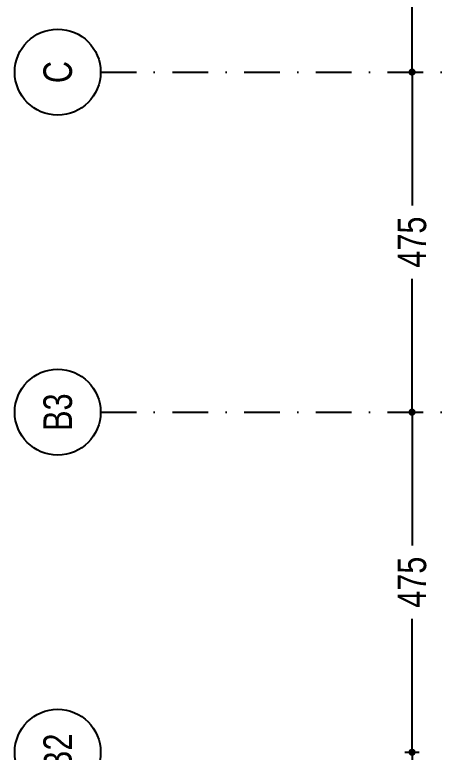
# Model space of a CAD drawing. Header units: centimetres. Extents: x 26569 to 160723, y -3143 to 14565.
# Drawn here: x 45417 to 45712, y 1838 to 2353 of the extents above; entities that cross this region are included whole.
import ezdxf
from ezdxf.enums import TextEntityAlignment as Align

# ---------------------------------------------------------------- set-up
doc = ezdxf.new("R2010")
doc.units = ezdxf.units.CM
doc.header["$LTSCALE"] = 100
doc.linetypes.add('DASHDOT2', pattern=[0.5, 0.25, -0.125, 0, -0.125])
doc.layers.add('A-ANNO-DIMS', color=187, linetype='Continuous')
doc.layers.add('A-ANNO-GRID', color=155, linetype='DASHDOT2')
doc.styles.add('Fields_100', font='act_simplex.shx', dxfattribs={"width": 0.8, "height": 20})
doc.dimstyles.new('FIELDS_100', dxfattribs={"dimscale": 0, "dimtxt": 20, "dimasz": 5, "dimexe": 5, "dimexo": 5, "dimgap": 5, "dimtad": 0, "dimdec": 0, "dimzin": 0, "dimdsep": 46, "dimtxsty": 'Fields_100', "dimblk": 'DOT', "dimcen": 0.09, "dimclrt": 50, "dimadec": 0, "dimazin": 0, "dimtfac": 1, "dimtdec": 0, "dimtix": 1, "dimtofl": 0, "dimtmove": 1, "dimatfit": 3, "dimfxl": 5, "dimfxlon": 1, "dimtolj": 1, "dimtzin": 0, "dimarcsym": 0})

# ---------------------------------------------------------------- blocks, each defined once
blk = doc.blocks.new('_Dot')
at = {"color": 0, "linetype": 'ByBlock', "lineweight": -2}
blk.add_line((-0.5, 0), (-1, 0), dxfattribs=at)
at = {"color": 0, "linetype": 'ByBlock', "const_width": 0.5}
blk.add_lwpolyline([(-0.25, 0, 1), (0.25, 0, 1)], format="xyb", close=True, dxfattribs=at)
blk = doc.blocks.new('*D682')
at = {"layer": 'A-ANNO-DIMS', "color": 0, "lineweight": -2, "transparency": 16777216}
for p, q in [((45689.07, 1837.91), (45699.07, 1837.91)), ((45694.07, 1832.91), (45694.07, 1744.73)), ((45694.07, 1605.41), (45694.07, 1693.59)), ((45689.07, 1600.41), (45699.07, 1600.41))]:
    blk.add_line(p, q, dxfattribs=at)
at = {"layer": 'DEFPOINTS', "color": 0, "transparency": 16777216}
for p in [(45594.07, 1837.91), (45694.07, 1837.91), (45594.07, 1600.41)]:
    blk.add_point(p, dxfattribs=at)
at = {"layer": 'A-ANNO-DIMS', "color": 0, "lineweight": -2, "transparency": 16777216, "xscale": 5, "yscale": 5, "zscale": 5}
for p, rotation in [((45694.07, 1837.91), 90), ((45694.07, 1600.41), 270)]:
    blk.add_blockref('_Dot', p, dxfattribs=dict(at, rotation=rotation))
at = {"layer": 'A-ANNO-DIMS', "color": 50, "transparency": 16777216, "insert": (45694.07, 1719.16), "char_height": 20, "attachment_point": 5, "rotation": 90, "style": 'Fields_100'}
blk.add_mtext('\\A1;475', dxfattribs=at)
blk = doc.blocks.new('*D683')
at = {"layer": 'A-ANNO-DIMS', "color": 0, "lineweight": -2, "transparency": 16777216}
for p, q in [((45689.07, 2075.41), (45699.07, 2075.41)), ((45694.07, 2070.41), (45694.07, 1982.23)), ((45694.07, 1842.91), (45694.07, 1931.09)), ((45689.07, 1837.91), (45699.07, 1837.91))]:
    blk.add_line(p, q, dxfattribs=at)
at = {"layer": 'DEFPOINTS', "color": 0, "transparency": 16777216}
for p in [(45594.07, 2075.41), (45694.07, 2075.41), (45594.07, 1837.91)]:
    blk.add_point(p, dxfattribs=at)
at = {"layer": 'A-ANNO-DIMS', "color": 0, "lineweight": -2, "transparency": 16777216, "xscale": 5, "yscale": 5, "zscale": 5}
for p, rotation in [((45694.07, 2075.41), 90), ((45694.07, 1837.91), 270)]:
    blk.add_blockref('_Dot', p, dxfattribs=dict(at, rotation=rotation))
at = {"layer": 'A-ANNO-DIMS', "color": 50, "transparency": 16777216, "insert": (45694.07, 1956.66), "char_height": 20, "attachment_point": 5, "rotation": 90, "style": 'Fields_100'}
blk.add_mtext('\\A1;475', dxfattribs=at)
blk = doc.blocks.new('*D684')
at = {"layer": 'A-ANNO-DIMS', "color": 0, "lineweight": -2, "transparency": 16777216}
for p, q in [((45689.07, 2312.91), (45699.07, 2312.91)), ((45694.07, 2307.91), (45694.07, 2219.73)), ((45694.07, 2080.41), (45694.07, 2168.59)), ((45689.07, 2075.41), (45699.07, 2075.41))]:
    blk.add_line(p, q, dxfattribs=at)
at = {"layer": 'DEFPOINTS', "color": 0, "transparency": 16777216}
for p in [(45594.07, 2312.91), (45694.07, 2312.91), (45594.07, 2075.41)]:
    blk.add_point(p, dxfattribs=at)
at = {"layer": 'A-ANNO-DIMS', "color": 0, "lineweight": -2, "transparency": 16777216, "xscale": 5, "yscale": 5, "zscale": 5}
for p, rotation in [((45694.07, 2312.91), 90), ((45694.07, 2075.41), 270)]:
    blk.add_blockref('_Dot', p, dxfattribs=dict(at, rotation=rotation))
at = {"layer": 'A-ANNO-DIMS', "color": 50, "transparency": 16777216, "insert": (45694.07, 2194.16), "char_height": 20, "attachment_point": 5, "rotation": 90, "style": 'Fields_100'}
blk.add_mtext('\\A1;475', dxfattribs=at)
blk = doc.blocks.new('*D685')
at = {"layer": 'A-ANNO-DIMS', "color": 0, "lineweight": -2, "transparency": 16777216}
for p, q in [((45689.07, 2550.41), (45699.07, 2550.41)), ((45694.07, 2545.41), (45694.07, 2457.23)), ((45694.07, 2317.91), (45694.07, 2406.09)), ((45689.07, 2312.91), (45699.07, 2312.91))]:
    blk.add_line(p, q, dxfattribs=at)
at = {"layer": 'DEFPOINTS', "color": 0, "transparency": 16777216}
for p in [(45594.07, 2550.41), (45694.07, 2550.41), (45594.07, 2312.91)]:
    blk.add_point(p, dxfattribs=at)
at = {"layer": 'A-ANNO-DIMS', "color": 0, "lineweight": -2, "transparency": 16777216, "xscale": 5, "yscale": 5, "zscale": 5}
for p, rotation in [((45694.07, 2550.41), 90), ((45694.07, 2312.91), 270)]:
    blk.add_blockref('_Dot', p, dxfattribs=dict(at, rotation=rotation))
at = {"layer": 'A-ANNO-DIMS', "color": 50, "transparency": 16777216, "insert": (45694.07, 2431.66), "char_height": 20, "attachment_point": 5, "rotation": 90, "style": 'Fields_100'}
blk.add_mtext('\\A1;475', dxfattribs=at)

msp = doc.modelspace()

# ---------------------------------------------------------------- linework, layer by layer
at = {"layer": 'A-ANNO-GRID'}
for p, q in [((45476.53, 2312.91), (46260.77, 2312.91)), ((45476.53, 2075.41), (46260.77, 2075.41))]:
    msp.add_line(p, q, dxfattribs=at)
at = {"layer": 'A-ANNO-GRID', "linetype": 'Continuous', "ltscale": 10}
for centre in [(45446.53, 2312.91), (45446.53, 2075.41), (45446.53, 1837.91)]:
    msp.add_circle(centre, 30, dxfattribs=at)

# ---------------------------------------------------------------- texts
at = {"layer": 'A-ANNO-GRID', "color": 50, "style": 'Fields_100', "width": 0.8}
for s, p in [('C', (45446.53, 2312.91)), ('B3', (45446.53, 2075.41)), ('B2', (45446.53, 1837.91))]:
    msp.add_text(s, height=20, rotation=90, dxfattribs=at).set_placement(p, align=Align.MIDDLE_CENTER)

# ---------------------------------------------------------------- dimensions: what is measured, and where the dimension line sits
at = {"layer": 'A-ANNO-DIMS'}
for base, p1, p2, picture, middle in [((45694.07, 2550.41), (45594.07, 2312.91), (45594.07, 2550.41), '*D685', (45694.07, 2431.66)), ((45694.07, 2312.91), (45594.07, 2075.41), (45594.07, 2312.91), '*D684', (45694.07, 2194.16)), ((45694.07, 2075.41), (45594.07, 1837.91), (45594.07, 2075.41), '*D683', (45694.07, 1956.66)), ((45694.07, 1837.91), (45594.07, 1600.41), (45594.07, 1837.91), '*D682', (45694.07, 1719.16))]:
    dim = msp.add_linear_dim(base=base, p1=p1, p2=p2, angle=90, dimstyle='FIELDS_100', override={"dimscale": 1, "dimlfac": 2}, dxfattribs=at)
    dim.commit()
    dim.dimension.update_dxf_attribs({"geometry": picture, "text_midpoint": middle})

doc.saveas('drawing.dxf')
